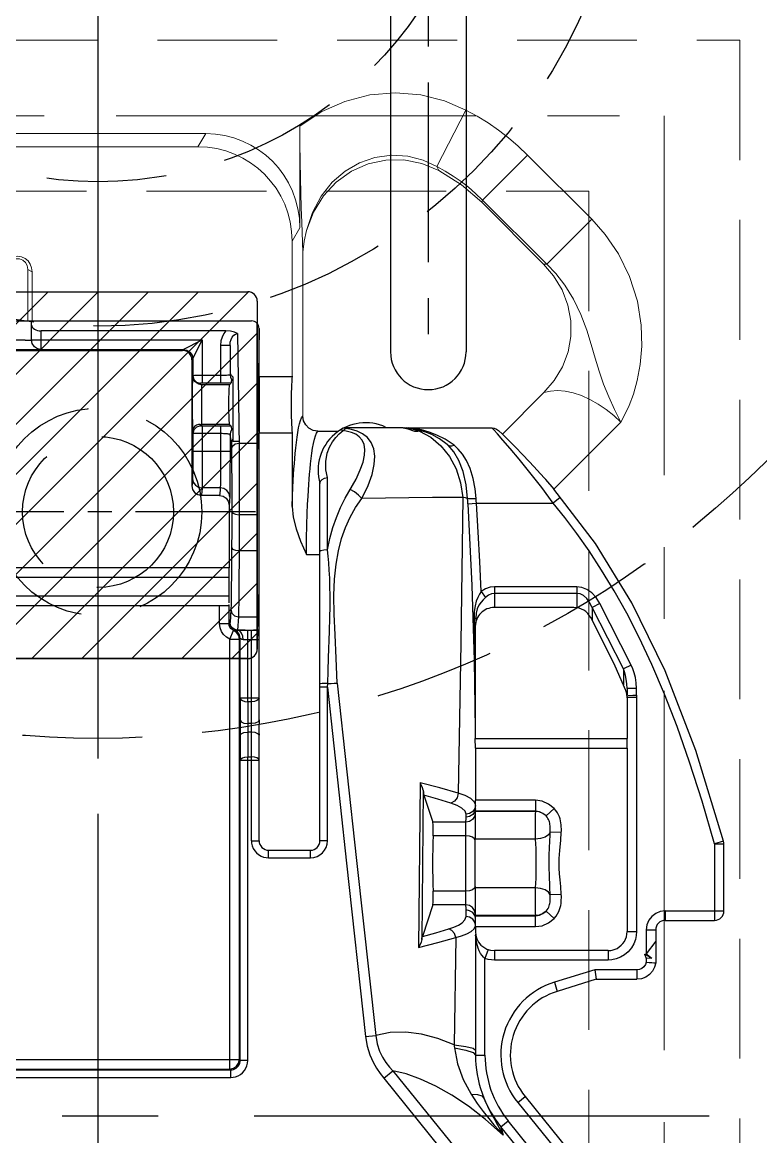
# Model space of a CAD drawing. Header units: inches. Extents: x 169168 to 170394, y -54081 to -53214.
# Drawn here: x 170127.2 to 170166.3, y -53529.6 to -53470.5 of the extents above; entities that cross this region are included whole.
import ezdxf

# ---------------------------------------------------------------- set-up
doc = ezdxf.new("R2010")
doc.units = ezdxf.units.IN
doc.header["$LTSCALE"] = 2
doc.header["$MEASUREMENT"] = 0
doc.linetypes.add('CENTER', pattern=[50.8, 31.75, -6.35, 6.35, -6.35])
doc.linetypes.add('HIDDEN', pattern=[9.525, 6.35, -3.175])
doc.layers.get('0').update_dxf_attribs({"linetype": 'CONTINUOUS'})
for name, color, linetype in [('CAV-COR', 1, 'CONTINUOUS'), ('DEFAULT_1', 7, 'CENTER'), ('Ru', 8, 'CONTINUOUS'), ('y-cut', 7, 'CONTINUOUS'), ('文字', 1, 'CONTINUOUS')]:
    doc.layers.add(name, color=color, linetype=linetype)
for name, color, linetype, lineweight in [('WR', 122, 'HIDDEN', 18), ('截面', 191, 'CONTINUOUS', 15), ('枕位', 75, 'CONTINUOUS', 15)]:
    doc.layers.add(name, color=color, linetype=linetype, lineweight=lineweight)

# ---------------------------------------------------------------- blocks, each defined once
blk = doc.blocks.new('20160824.113837')
at = {"layer": '截面', "linetype": 'Continuous', "ltscale": 0.3}
h = blk.add_hatch(dxfattribs=at)
h.set_pattern_fill('ANSI31', color=256, scale=15, angle=180, style=0)
h.set_pattern_definition([(225, (340338.2312, -102176.8565), (1.325825215, -1.325825215), [])])
h.paths.add_polyline_path([(-40.362, 43.419, 0.414214), (-40.862, 43.919), (-56.731, 43.919, 0.414214), (-57.231, 43.419), (-57.231, 24.979, 0.414214), (-56.731, 24.479), (-40.862, 24.479, 0.414214), (-40.362, 24.979)])
h.paths.add_polyline_path([(-31.228, -11.804, 0.414214), (-31.728, -11.304), (-38.228, -11.304, 0.414214), (-38.728, -11.804), (-38.728, -19.534, 0.414214), (-38.228, -20.034), (-31.728, -20.034, 0.414214), (-31.228, -19.534)])
h.paths.add_polyline_path([(-58.865, -11.804, 0.414214), (-59.365, -11.304), (-65.865, -11.304, 0.414214), (-66.365, -11.804), (-66.365, -19.534, 0.414214), (-65.865, -20.034), (-59.365, -20.034, 0.414214), (-58.865, -19.534)])
at = {"layer": 'y-cut', "linetype": 'ByBlock'}
for p, q in [((-56.731, 43.919), (-40.862, 43.919)), ((-40.362, 43.419), (-40.362, 24.979)), ((-40.862, 24.479), (-56.731, 24.479))]:
    blk.add_line(p, q, dxfattribs=at)
for centre, start, end in [((-40.862, 43.419), 0, 90), ((-40.862, 24.979), 270, 0)]:
    blk.add_arc(centre, 0.5, start, end, dxfattribs=at)

msp = doc.modelspace()

# ---------------------------------------------------------------- linework, layer by layer
at = {"linetype": 'CENTER', "ltscale": 0.5}
msp.add_line((170131.195, -53258.499), (170131.195, -53658.499), dxfattribs=at)
at = {"color": 8, "linetype": 'CENTER', "ltscale": 0.1}
msp.add_line((170139.541, -53496.499), (170123.604, -53496.499), dxfattribs=at)
at = {"color": 8, "linetype": 'HIDDEN', "ltscale": 0.5}
for centre, radius in [((170131.195, -53458.499), 50), ((170131.195, -53458.499), 28.15), ((170131.195, -53458.499), 20.5), ((170131.195, -53496.499), 5.5), ((170131.195, -53496.499), 4)]:
    msp.add_circle(centre, radius, dxfattribs=at)
at = {"layer": 'CAV-COR', "linetype": 'ByBlock'}
for p, q in [((170123.261, -53484.829), (170139.13, -53484.829)), ((170139.63, -53485.329), (170139.63, -53486.508)), ((170123.059, -53486.376), (170139.331, -53486.376)), ((170127.678, -53487.387), (170127.678, -53486.469)), ((170139.63, -53503.769), (170139.63, -53486.512)), ((170128.18, -53487.889), (170128.18, -53486.9)), ((170137.976, -53486.9), (170128.18, -53486.9)), ((170138.589, -53487.047), (170138.674, -53493.039)), ((170139.726, -53486.778), (170139.64, -53492.848)), ((170139.726, -53486.778), (170139.734, -53486.778)), ((170139.734, -53489.312), (170139.734, -53486.778)), ((170127.332, -53487.395), (170126.213, -53487.396)), ((170127.678, -53487.385), (170136.719, -53487.385)), ((170127.988, -53487.851), (170127.825, -53487.742)), ((170135.714, -53487.887), (170136.719, -53487.385)), ((170136.216, -53488.39), (170136.719, -53487.385)), ((170136.719, -53487.385), (170136.719, -53489.674)), ((170137.688, -53487.674), (170137.688, -53489.674)), ((170138.191, -53487.674), (170137.688, -53487.674)), ((170138.191, -53487.674), (170138.191, -53489.226)), ((170126.688, -53487.898), (170127.489, -53487.898)), ((170126.724, -53487.934), (170135.667, -53487.934)), ((170127.489, -53487.898), (170127.989, -53487.894)), ((170128.18, -53487.887), (170135.714, -53487.887)), ((170135.667, -53487.934), (170135.714, -53487.887)), ((170136.169, -53488.436), (170136.216, -53488.39)), ((170136.169, -53488.436), (170136.169, -53495.119)), ((170136.216, -53488.39), (170136.216, -53489.278)), ((170136.208, -53489.315), (170136.207, -53489.304)), ((170136.208, -53489.327), (170136.208, -53489.34)), ((170136.216, -53489.278), (170136.209, -53489.32)), ((170136.719, -53489.273), (170136.425, -53489.274)), ((170137.688, -53489.273), (170136.719, -53489.273)), ((170138.217, -53489.153), (170138.211, -53489.104)), ((170138.331, -53489.334), (170138.331, -53492.751)), ((170139.734, -53489.312), (170141.475, -53489.312)), ((170136.417, -53489.626), (170136.618, -53489.68)), ((170136.667, -53489.754), (170136.531, -53489.724)), ((170136.618, -53489.68), (170136.607, -53489.745)), ((170136.623, -53489.678), (170136.618, -53489.68)), ((170136.706, -53489.757), (170136.667, -53489.754)), ((170138.165, -53489.757), (170136.706, -53489.757)), ((170137.832, -53489.674), (170136.719, -53489.674)), ((170138.165, -53489.757), (170138.258, -53489.664)), ((170136.191, -53491.191), (170136.195, -53491.985)), ((170136.696, -53491.474), (170136.693, -53490.948)), ((170136.195, -53491.985), (170136.198, -53492.238)), ((170136.618, -53491.943), (170136.604, -53491.857)), ((170136.604, -53491.857), (170136.706, -53491.865)), ((170138.165, -53491.865), (170136.706, -53491.865)), ((170136.719, -53491.948), (170136.717, -53494.29)), ((170137.688, -53491.948), (170136.719, -53491.948)), ((170137.688, -53491.948), (170137.688, -53493.806)), ((170138.258, -53491.959), (170138.165, -53491.865)), ((170138.268, -53491.991), (170138.258, -53491.959)), ((170136.216, -53492.344), (170136.198, -53492.238)), ((170138.191, -53492.396), (170138.191, -53493.274)), ((170138.264, -53492.839), (170138.191, -53492.396)), ((170139.734, -53507.515), (170139.734, -53492.311)), ((170139.734, -53492.311), (170141.475, -53492.311)), ((170141.475, -53492.311), (170141.475, -53496.203)), ((170142.847, -53492.222), (170143.932, -53492.222)), ((170143.981, -53492.351), (170144.187, -53492.188)), ((170144.105, -53492.168), (170144.028, -53492.173)), ((170144.187, -53492.188), (170144.105, -53492.168)), ((170144.255, -53492.067), (170144.171, -53492.084)), ((170144.34, -53492.068), (170144.255, -53492.067)), ((170144.277, -53492.111), (170144.313, -53492.084)), ((170144.313, -53492.084), (170144.34, -53492.068)), ((170144.63, -53492.126), (170144.34, -53492.068)), ((170144.379, -53492.017), (170147.175, -53492.017)), ((170147.271, -53492.041), (170147.151, -53492.033)), ((170147.175, -53492.017), (170147.361, -53492.022)), ((170147.632, -53492.114), (170147.271, -53492.041)), ((170147.84, -53492.105), (170147.442, -53492.037)), ((170147.842, -53492.073), (170147.545, -53492.034)), ((170147.978, -53492.233), (170147.632, -53492.114)), ((170147.642, -53492.045), (170148.073, -53492.119)), ((170147.644, -53492.039), (170152.061, -53492.039)), ((170148.226, -53492.219), (170147.84, -53492.105)), ((170148.168, -53492.142), (170147.842, -53492.073)), ((170148.073, -53492.119), (170148.474, -53492.233)), ((170148.519, -53492.249), (170148.168, -53492.142)), ((170148.349, -53492.21), (170148.226, -53492.219)), ((170148.734, -53492.264), (170148.343, -53492.154)), ((170148.431, -53492.219), (170148.349, -53492.21)), ((170148.467, -53492.231), (170148.431, -53492.219)), ((170148.474, -53492.233), (170148.467, -53492.231)), ((170152.644, -53492.687), (170152.354, -53492.361)), ((170152.618, -53492.377), (170152.414, -53492.181)), ((170152.618, -53492.377), (170152.788, -53492.542)), ((170138.282, -53492.738), (170138.264, -53492.839)), ((170138.264, -53492.839), (170138.272, -53493.357)), ((170138.269, -53493.19), (170138.324, -53493.019)), ((170138.331, -53492.653), (170138.282, -53492.738)), ((170138.331, -53492.751), (170138.67, -53492.751)), ((170138.671, -53492.848), (170139.64, -53492.848)), ((170138.674, -53493.039), (170138.68, -53494.041)), ((170153.325, -53493.076), (170153.674, -53493.435)), ((170136.216, -53493.274), (170138.191, -53493.274)), ((170138.272, -53493.357), (170138.276, -53493.876)), ((170153.674, -53493.435), (170154.063, -53493.845)), ((170138.276, -53493.876), (170138.28, -53495.031)), ((170138.68, -53494.041), (170138.682, -53495.452)), ((170154.063, -53493.845), (170154.48, -53494.297)), ((170155.021, -53494.909), (170154.466, -53494.283)), ((170142.954, -53494.966), (170142.985, -53494.867)), ((170143.356, -53498.515), (170143.356, -53494.678)), ((170154.912, -53494.782), (170155.347, -53495.287)), ((170137.672, -53495.225), (170136.709, -53495.225)), ((170138.28, -53495.031), (170138.278, -53496.482)), ((170138.682, -53495.452), (170138.673, -53498.551)), ((170142.954, -53513.926), (170142.954, -53494.989)), ((170157.555, -53498.173), (170155.347, -53495.287)), ((170137.633, -53495.622), (170136.672, -53495.622)), ((170150.793, -53496.068), (170151.245, -53496.037)), ((170150.793, -53496.068), (170151.002, -53500.396)), ((170151.245, -53496.037), (170155.318, -53496.037)), ((170155.688, -53495.733), (170155.318, -53496.037)), ((170138.136, -53496.125), (170138.136, -53499.454)), ((170138.278, -53496.482), (170138.265, -53499.455)), ((170139.63, -53496.646), (170138.68, -53496.646)), ((170139.63, -53496.646), (170139.637, -53498.551)), ((170159.484, -53501.323), (170157.555, -53498.173)), ((170138.673, -53498.551), (170139.63, -53498.551)), ((170139.648, -53500.401), (170139.637, -53498.551)), ((170142.235, -53498.752), (170142.954, -53498.752)), ((170138.136, -53499.454), (170124.255, -53499.454)), ((170124.248, -53499.957), (170138.143, -53499.957)), ((170138.143, -53500.962), (170138.143, -53499.957)), ((170139.659, -53501.314), (170139.648, -53500.401)), ((170151.495, -53500.719), (170151.733, -53501.032)), ((170152.21, -53500.464), (170152.21, -53501.565)), ((170156.559, -53500.464), (170152.21, -53500.464)), ((170156.559, -53500.82), (170152.21, -53500.82)), ((170156.559, -53500.464), (170156.559, -53501.576)), ((170138.143, -53500.962), (170124.248, -53500.962)), ((170138.14, -53502.415), (170138.14, -53501.424)), ((170138.243, -53501.385), (170138.233, -53501.663)), ((170157.783, -53501.352), (170157.375, -53501.559)), ((170159.441, -53504.614), (170157.783, -53501.352)), ((170161.238, -53504.928), (170159.484, -53501.323)), ((170124.293, -53501.464), (170138.098, -53501.464)), ((170137.638, -53502.415), (170137.638, -53501.464)), ((170138.233, -53501.663), (170138.193, -53502.362)), ((170139.677, -53502.06), (170139.671, -53501.901)), ((170156.412, -53501.565), (170152.187, -53501.565)), ((170157.375, -53501.559), (170157.375, -53502.241)), ((170159.033, -53504.821), (170157.375, -53501.559)), ((170137.638, -53502.415), (170138.14, -53502.415)), ((170138.14, -53502.415), (170138.193, -53502.362)), ((170138.224, -53502.516), (170138.193, -53502.362)), ((170138.311, -53502.646), (170138.224, -53502.516)), ((170138.635, -53502.06), (170138.595, -53502.764)), ((170138.635, -53502.06), (170139.677, -53502.06)), ((170139.677, -53502.06), (170139.718, -53502.762)), ((170151.182, -53502.57), (170151.182, -53508.499)), ((170151.205, -53502.135), (170151.205, -53502.393)), ((170138.184, -53503.246), (170138.383, -53502.784)), ((170138.426, -53502.741), (170138.383, -53502.784)), ((170138.591, -53502.768), (170138.595, -53502.764)), ((170138.995, -53502.766), (170138.591, -53502.768)), ((170138.595, -53502.764), (170139.718, -53502.764)), ((170138.729, -53503.203), (170138.686, -53503.246)), ((170138.729, -53503.203), (170138.692, -53503.013)), ((170138.729, -53506.368), (170138.729, -53503.203)), ((170138.868, -53503.079), (170138.803, -53502.916)), ((170138.891, -53503.27), (170138.868, -53503.079)), ((170139.131, -53506.557), (170139.131, -53502.766)), ((170139.326, -53506.557), (170139.326, -53502.766)), ((170139.721, -53502.767), (170139.426, -53502.766)), ((170139.721, -53502.767), (170139.718, -53502.764)), ((170139.728, -53503.277), (170139.725, -53502.907)), ((170138.184, -53526.027), (170138.184, -53503.246)), ((170138.184, -53503.246), (170138.686, -53503.246)), ((170138.686, -53525.524), (170138.686, -53503.246)), ((170139.009, -53503.269), (170138.891, -53503.27)), ((170139.131, -53503.269), (170139.009, -53503.269)), ((170139.391, -53503.269), (170139.131, -53503.269)), ((170123.261, -53504.269), (170139.13, -53504.269)), ((170159.441, -53504.614), (170159.033, -53504.821)), ((170159.033, -53504.821), (170159.033, -53505.664)), ((170162.864, -53509.145), (170161.238, -53504.928)), ((170143.356, -53505.793), (170142.954, -53505.793)), ((170143.356, -53505.793), (170143.37, -53505.595)), ((170143.356, -53513.926), (170143.356, -53505.793)), ((170159.724, -53505.858), (170159.222, -53505.858)), ((170159.222, -53505.858), (170159.222, -53506.209)), ((170159.724, -53506.208), (170159.724, -53505.858)), ((170138.729, -53506.368), (170138.724, -53507.531)), ((170139.728, -53506.368), (170138.729, -53506.368)), ((170139.326, -53506.557), (170139.131, -53506.557)), ((170139.332, -53507.868), (170139.326, -53506.557)), ((170159.233, -53506.324), (170159.729, -53506.324)), ((170159.235, -53506.344), (170159.235, -53508.499)), ((170159.729, -53506.324), (170159.729, -53518.742)), ((170138.724, -53507.531), (170138.723, -53508.079)), ((170139.332, -53507.72), (170139.126, -53507.72)), ((170139.734, -53507.515), (170139.733, -53507.536)), ((170138.723, -53508.079), (170138.729, -53509.654)), ((170139.125, -53508.024), (170139.131, -53509.478)), ((170139.332, -53508.175), (170139.126, -53508.175)), ((170139.734, -53513.926), (170139.734, -53508.398)), ((170151.19, -53509.021), (170151.182, -53508.499)), ((170151.182, -53508.499), (170159.235, -53508.499)), ((170159.227, -53509.021), (170159.235, -53508.499)), ((170151.19, -53509.021), (170151.19, -53511.784)), ((170151.19, -53509.021), (170159.227, -53509.021)), ((170159.227, -53509.021), (170159.227, -53518.742)), ((170138.729, -53525.567), (170138.729, -53509.654)), ((170138.729, -53509.654), (170139.728, -53509.654)), ((170139.131, -53525.567), (170139.131, -53509.478)), ((170139.131, -53509.478), (170139.326, -53509.478)), ((170139.326, -53513.926), (170139.326, -53509.478)), ((170164.342, -53513.947), (170162.864, -53509.145)), ((170148.271, -53510.854), (170148.176, -53519.578)), ((170148.421, -53511.252), (170148.351, -53519.169)), ((170148.462, -53511.514), (170148.927, -53512.939)), ((170151.189, -53512.014), (170151.133, -53511.859)), ((170151.189, -53512.058), (170151.157, -53512.216)), ((170154.371, -53511.784), (170151.19, -53511.784)), ((170154.371, -53511.784), (170154.371, -53512.364)), ((170150.692, -53512.669), (170150.692, -53512.515)), ((170151.188, -53512.231), (170151.157, -53512.37)), ((170151.186, -53512.364), (170151.185, -53512.371)), ((170154.369, -53512.371), (170151.185, -53512.371)), ((170154.371, -53512.364), (170151.186, -53512.364)), ((170154.371, -53512.364), (170154.369, -53512.371)), ((170155.356, -53512.21), (170154.933, -53512.61)), ((170150.684, -53512.939), (170148.927, -53512.939)), ((170150.678, -53513.668), (170148.954, -53513.668)), ((170150.68, -53514.376), (170150.677, -53513.496)), ((170151.181, -53513.91), (170151.144, -53513.819)), ((170155.74, -53513.497), (170155.148, -53513.472)), ((170139.326, -53513.926), (170139.734, -53513.926)), ((170140.231, -53514.831), (170140.231, -53514.429)), ((170140.236, -53514.429), (170142.451, -53514.429)), ((170142.451, -53514.831), (170142.451, -53514.429)), ((170143.356, -53513.926), (170142.954, -53513.926)), ((170150.678, -53516.596), (170150.68, -53514.376)), ((170154.358, -53513.85), (170151.18, -53513.85)), ((170151.183, -53514.878), (170151.18, -53513.85)), ((170151.181, -53513.916), (170151.181, -53513.91)), ((170155.114, -53514.391), (170155.138, -53513.857)), ((170164.342, -53513.947), (170163.858, -53514.082)), ((170163.858, -53514.082), (170164.36, -53514.082)), ((170163.858, -53514.082), (170163.858, -53518.147)), ((170164.36, -53517.645), (170164.36, -53514.082)), ((170140.231, -53514.831), (170142.451, -53514.831)), ((170151.181, -53516.348), (170151.183, -53514.878)), ((170150.678, -53516.596), (170148.954, -53516.596)), ((170151.181, -53516.355), (170151.144, -53516.446)), ((170151.18, -53516.415), (170151.181, -53516.35)), ((170154.358, -53516.415), (170151.18, -53516.415)), ((170151.181, -53516.348), (170151.181, -53516.355)), ((170155.148, -53516.792), (170155.138, -53516.413)), ((170155.74, -53516.768), (170155.148, -53516.792)), ((170155.149, -53516.872), (170155.148, -53516.792)), ((170148.927, -53517.326), (170148.383, -53518.994)), ((170150.684, -53517.326), (170148.927, -53517.326)), ((170150.692, -53517.596), (170150.681, -53517.248)), ((170150.692, -53517.946), (170150.692, -53517.596)), ((170151.188, -53518.035), (170151.157, -53517.896)), ((170154.369, -53517.894), (170151.185, -53517.894)), ((170151.185, -53517.894), (170151.186, -53517.901)), ((170151.186, -53517.901), (170154.371, -53517.901)), ((170154.369, -53517.894), (170154.371, -53517.901)), ((170154.371, -53518.48), (170154.371, -53517.901)), ((170155.356, -53518.055), (170154.933, -53517.655)), ((170161.245, -53517.645), (170164.36, -53517.645)), ((170161.245, -53517.645), (170161.245, -53518.147)), ((170151.132, -53518.594), (170151.178, -53518.476)), ((170151.19, -53518.48), (170154.371, -53518.48)), ((170151.19, -53518.48), (170151.19, -53518.742)), ((170161.245, -53518.147), (170163.858, -53518.147)), ((170150.157, -53519.05), (170150.059, -53524.744)), ((170150.968, -53518.737), (170151.132, -53518.594)), ((170151.195, -53518.884), (170151.195, -53525.296)), ((170151.211, -53519.035), (170151.203, -53518.937)), ((170151.223, -53519.138), (170151.211, -53519.035)), ((170159.226, -53518.742), (170159.729, -53518.742)), ((170160.24, -53518.65), (170160.742, -53518.65)), ((170160.24, -53518.65), (170160.24, -53519.928)), ((170160.742, -53518.65), (170160.742, -53520.391)), ((170151.863, -53519.69), (170151.697, -53520.164)), ((170152.195, -53519.746), (170152.195, -53520.249)), ((170158.222, -53519.747), (170152.195, -53519.747)), ((170158.221, -53519.746), (170158.221, -53520.249)), ((170160.742, -53519.247), (170160.24, -53519.928)), ((170151.697, -53525.296), (170151.697, -53520.164)), ((170158.221, -53520.249), (170152.195, -53520.249)), ((170160.143, -53519.958), (170160.24, -53519.928)), ((170160.24, -53519.928), (170160.538, -53520.148)), ((170160.24, -53520.173), (170160.24, -53520.36)), ((170157.513, -53520.769), (170155.373, -53521.429)), ((170159.746, -53520.769), (170157.513, -53520.769)), ((170157.513, -53520.769), (170157.588, -53521.271)), ((170159.746, -53520.769), (170159.746, -53521.271)), ((170160.571, -53520.839), (170160.41, -53521.019)), ((170160.684, -53520.625), (170160.571, -53520.839)), ((170160.742, -53520.392), (170160.684, -53520.625)), ((170155.373, -53521.429), (170155.521, -53521.909)), ((170157.591, -53521.271), (170155.521, -53521.909)), ((170157.591, -53521.271), (170159.745, -53521.271)), ((170159.985, -53521.242), (170159.745, -53521.271)), ((170160.211, -53521.156), (170159.985, -53521.242)), ((170160.41, -53521.019), (170160.211, -53521.156)), ((170145.363, -53524.31), (170145.912, -53524.25)), ((170123.704, -53525.524), (170138.686, -53525.524)), ((170138.729, -53525.567), (170138.686, -53525.524)), ((170139.131, -53525.567), (170138.729, -53525.567)), ((170151.195, -53525.296), (170151.697, -53525.296)), ((170124.164, -53526.07), (170138.227, -53526.07)), ((170124.207, -53526.027), (170138.184, -53526.027)), ((170138.227, -53526.07), (170138.184, -53526.027)), ((170138.227, -53526.472), (170138.227, -53526.07)), ((170146.336, -53526.519), (170146.819, -53526.128)), ((170146.819, -53526.128), (170158.856, -53540.992)), ((170124.164, -53526.472), (170138.227, -53526.472)), ((170146.336, -53526.519), (170158.835, -53541.954)), ((170153.434, -53527.8), (170153.824, -53527.484)), ((170153.434, -53527.8), (170158.158, -53533.634)), ((170153.824, -53527.484), (170160.039, -53535.158)), ((170152.173, -53528.983), (170152.428, -53529.273)), ((170152.363, -53528.985), (170152.519, -53529.265)), ((170152.539, -53529.09), (170152.929, -53528.774)), ((170161.413, -53540.05), (170152.539, -53529.09)), ((170152.539, -53529.09), (170152.665, -53529.534)), ((170156.865, -53533.634), (170152.929, -53528.774)), ((170152.428, -53529.273), (170152.665, -53529.534)), ((170152.519, -53529.265), (170152.665, -53529.534))]:
    msp.add_line(p, q, dxfattribs=at)
for points in [[(170137.976, -53486.9), (170137.863, -53487.049), (170137.772, -53487.228), (170137.711, -53487.437), (170137.688, -53487.674)], [(170138.589, -53487.047), (170138.422, -53486.971), (170138.213, -53486.919), (170137.976, -53486.9)], [(170138.191, -53487.674), (170138.205, -53487.504), (170138.245, -53487.356), (170138.306, -53487.23), (170138.387, -53487.132), (170138.484, -53487.068), (170138.589, -53487.047)], [(170127.332, -53487.395), (170127.472, -53487.394), (170127.582, -53487.392), (170127.653, -53487.389), (170127.678, -53487.387)], [(170128.18, -53487.887), (170127.991, -53487.85), (170127.826, -53487.742), (170127.716, -53487.578), (170127.678, -53487.385)], [(170127.989, -53487.894), (170128.131, -53487.892), (170128.18, -53487.889)], [(170135.714, -53487.887), (170135.906, -53487.926), (170136.069, -53488.035), (170136.178, -53488.198), (170136.216, -53488.39)], [(170136.196, -53489.528), (170136.193, -53489.85), (170136.191, -53490.261), (170136.191, -53491.191)], [(170136.208, -53489.327), (170136.204, -53489.254), (170136.2, -53489.322), (170136.196, -53489.528)], [(170136.531, -53489.724), (170136.414, -53489.662), (170136.323, -53489.578), (170136.259, -53489.483), (170136.221, -53489.385), (170136.208, -53489.315)], [(170136.425, -53489.274), (170136.314, -53489.275), (170136.242, -53489.277), (170136.216, -53489.278)], [(170136.216, -53489.278), (170136.27, -53489.479), (170136.417, -53489.626)], [(170138.191, -53489.226), (170138.184, -53489.234), (170138.162, -53489.241), (170138.125, -53489.249), (170138.074, -53489.256), (170138.009, -53489.262), (170137.934, -53489.267), (170137.853, -53489.27), (170137.769, -53489.272), (170137.688, -53489.273)], [(170138.191, -53489.226), (170138.218, -53489.37), (170138.294, -53489.495)], [(170138.331, -53489.334), (170138.3, -53489.306), (170138.273, -53489.274), (170138.25, -53489.238), (170138.231, -53489.198), (170138.217, -53489.153)], [(170138.258, -53489.664), (170138.268, -53489.634), (170138.277, -53489.576), (170138.286, -53489.519), (170138.294, -53489.495)], [(170138.294, -53489.495), (170138.303, -53489.494), (170138.312, -53489.493), (170138.321, -53489.491), (170138.331, -53489.489)], [(170136.719, -53489.674), (170136.688, -53489.675), (170136.66, -53489.675), (170136.637, -53489.677), (170136.623, -53489.678)], [(170136.693, -53490.948), (170136.694, -53490.383), (170136.696, -53490.137), (170136.699, -53489.942), (170136.702, -53489.812), (170136.706, -53489.757)], [(170138.258, -53489.664), (170138.125, -53489.669), (170137.98, -53489.672), (170137.832, -53489.674)], [(170136.604, -53491.857), (170136.519, -53491.862), (170136.409, -53491.898), (170136.302, -53491.979), (170136.226, -53492.098), (170136.198, -53492.238)], [(170136.618, -53491.943), (170136.417, -53491.997), (170136.27, -53492.144), (170136.216, -53492.344)], [(170136.719, -53491.948), (170136.688, -53491.948), (170136.659, -53491.947), (170136.637, -53491.946), (170136.623, -53491.944), (170136.618, -53491.943)], [(170136.705, -53491.865), (170136.702, -53491.808), (170136.698, -53491.674), (170136.696, -53491.474)], [(170138.258, -53491.959), (170138.13, -53491.954), (170137.989, -53491.951), (170137.84, -53491.949), (170137.688, -53491.948)], [(170141.475, -53496.203), (170141.497, -53495.646), (170141.518, -53495.197), (170141.539, -53494.827), (170141.558, -53494.508), (170141.578, -53494.219), (170141.599, -53493.945), (170141.621, -53493.673), (170141.645, -53493.395), (170141.673, -53493.11), (170141.704, -53492.823), (170141.74, -53492.544), (170141.779, -53492.282), (170141.823, -53492.041), (170141.871, -53491.829), (170141.925, -53491.651), (170141.984, -53491.514), (170142.049, -53491.423)], [(170142.847, -53492.222), (170142.599, -53492.182), (170142.373, -53492.066), (170142.199, -53491.89), (170142.087, -53491.668), (170142.049, -53491.423)], [(170136.216, -53492.344), (170136.214, -53494.036), (170136.212, -53494.352), (170136.209, -53494.591), (170136.206, -53494.737)], [(170137.688, -53492.349), (170136.565, -53492.349), (170136.423, -53492.348), (170136.31, -53492.347), (170136.24, -53492.346), (170136.216, -53492.344)], [(170138.191, -53492.396), (170138.185, -53492.39), (170138.168, -53492.383), (170138.139, -53492.376), (170138.099, -53492.37), (170138.049, -53492.364), (170137.988, -53492.359), (170137.92, -53492.355), (170137.846, -53492.352), (170137.767, -53492.35), (170137.688, -53492.349)], [(170138.294, -53492.128), (170138.218, -53492.253), (170138.191, -53492.396)], [(170138.294, -53492.128), (170138.286, -53492.105), (170138.268, -53491.991)], [(170138.331, -53492.134), (170138.313, -53492.13), (170138.294, -53492.128)], [(170142.235, -53498.752), (170142.24, -53497.916), (170142.256, -53497.18), (170142.277, -53496.577), (170142.299, -53496.084), (170142.322, -53495.68), (170142.343, -53495.341), (170142.364, -53495.041), (170142.385, -53494.763), (170142.407, -53494.493), (170142.431, -53494.222), (170142.459, -53493.943), (170142.491, -53493.658), (170142.527, -53493.377), (170142.567, -53493.111), (170142.612, -53492.865), (170142.662, -53492.645), (170142.718, -53492.459), (170142.779, -53492.316), (170142.847, -53492.222)], [(170143.34, -53493.389), (170143.461, -53493.059), (170143.613, -53492.782), (170143.789, -53492.548), (170143.981, -53492.351)], [(170144.187, -53492.188), (170144.233, -53492.146), (170144.277, -53492.111)], [(170144.865, -53494.754), (170145.089, -53494.274), (170145.236, -53493.857), (170145.316, -53493.496), (170145.335, -53493.185), (170145.294, -53492.916), (170145.193, -53492.691), (170145.039, -53492.513), (170144.847, -53492.381), (170144.633, -53492.289), (170144.409, -53492.227), (170144.187, -53492.188)], [(170144.34, -53492.068), (170144.38, -53492.03), (170144.379, -53492.017)], [(170145.172, -53495.784), (170145.503, -53495.104), (170145.716, -53494.507), (170145.829, -53493.987), (170145.855, -53493.54), (170145.801, -53493.154), (170145.669, -53492.824), (170145.466, -53492.558), (170145.21, -53492.358), (170144.925, -53492.218), (170144.63, -53492.126)], [(170147.361, -53492.022), (170147.594, -53492.038), (170147.644, -53492.039)], [(170148.343, -53492.154), (170147.978, -53492.081), (170147.643, -53492.039)], [(170148.123, -53492.231), (170148.073, -53492.243), (170147.978, -53492.233)], [(170148.226, -53492.219), (170148.174, -53492.226), (170148.123, -53492.231)], [(170148.226, -53492.219), (170148.826, -53492.537), (170149.363, -53492.989), (170149.817, -53493.557), (170150.169, -53494.22), (170150.407, -53494.953), (170150.522, -53495.728)], [(170149.698, -53492.927), (170149.282, -53492.62), (170148.889, -53492.403), (170148.519, -53492.249)], [(170150.057, -53492.958), (170149.589, -53492.644), (170149.149, -53492.422), (170148.734, -53492.264)], [(170152.061, -53492.039), (170152.189, -53492.055), (170152.31, -53492.104), (170152.414, -53492.181)], [(170152.354, -53492.361), (170152.162, -53492.149), (170152.061, -53492.039)], [(170152.788, -53492.542), (170153.026, -53492.776), (170153.325, -53493.076)], [(170138.331, -53492.618), (170138.281, -53492.723), (170138.264, -53492.839)], [(170138.324, -53493.019), (170138.471, -53492.894), (170138.671, -53492.848)], [(170149.742, -53492.962), (170149.733, -53492.955), (170149.722, -53492.946), (170149.71, -53492.937), (170149.698, -53492.926)], [(170149.742, -53492.962), (170149.831, -53492.996), (170149.938, -53492.994), (170150.058, -53492.958)], [(170150.78, -53495.79), (170150.708, -53495.059), (170150.549, -53494.364), (170150.316, -53493.767), (170150.042, -53493.307), (170149.742, -53492.962)], [(170151.23, -53495.79), (170151.184, -53495.272), (170151.079, -53494.727), (170150.911, -53494.2), (170150.714, -53493.776), (170150.503, -53493.442), (170150.284, -53493.175), (170150.057, -53492.958)], [(170155.318, -53496.037), (170154.701, -53495.2), (170154.08, -53494.4), (170153.516, -53493.706), (170153.034, -53493.134), (170152.644, -53492.687)], [(170138.191, -53493.274), (170138.188, -53494.548), (170138.184, -53495.069), (170138.18, -53495.467), (170138.174, -53495.712)], [(170143.356, -53494.678), (170143.27, -53494.267), (170143.262, -53493.833), (170143.34, -53493.389)], [(170136.717, -53494.29), (170136.712, -53495.03), (170136.709, -53495.225)], [(170137.688, -53493.806), (170137.682, -53494.71), (170137.677, -53495.028), (170137.672, -53495.225)], [(170136.206, -53494.737), (170136.195, -53494.953), (170136.183, -53495.056), (170136.169, -53495.122)], [(170136.206, -53494.737), (170136.245, -53494.923), (170136.354, -53495.081), (170136.516, -53495.187), (170136.709, -53495.225)], [(170142.985, -53494.867), (170143.072, -53494.778), (170143.202, -53494.711), (170143.356, -53494.679)], [(170143.356, -53498.515), (170143.484, -53497.905), (170143.642, -53497.33), (170143.828, -53496.785), (170144.042, -53496.268), (170144.283, -53495.774), (170144.865, -53494.754)], [(170136.169, -53495.119), (170136.207, -53495.31), (170136.316, -53495.474), (170136.48, -53495.583), (170136.672, -53495.622)], [(170136.709, -53495.225), (170136.698, -53495.453), (170136.685, -53495.558), (170136.672, -53495.622)], [(170137.672, -53495.225), (170137.665, -53495.378), (170137.658, -53495.469), (170137.652, -53495.524), (170137.647, -53495.557), (170137.642, -53495.58), (170137.638, -53495.599), (170137.633, -53495.622)], [(170138.174, -53495.712), (170138.136, -53495.526), (170138.027, -53495.368), (170137.864, -53495.262), (170137.672, -53495.225)], [(170145.172, -53495.784), (170144.992, -53495.602), (170144.78, -53495.438), (170144.553, -53495.304)], [(170137.633, -53495.622), (170137.825, -53495.66), (170137.989, -53495.769), (170138.098, -53495.933), (170138.136, -53496.125)], [(170138.174, -53495.712), (170138.167, -53495.875), (170138.161, -53495.97), (170138.155, -53496.026), (170138.149, -53496.06), (170138.144, -53496.083), (170138.14, -53496.102), (170138.136, -53496.125)], [(170143.869, -53505.569), (170143.821, -53504.252), (170143.752, -53503.02), (170143.703, -53501.914), (170143.692, -53500.932), (170143.727, -53500.055), (170143.808, -53499.268), (170143.934, -53498.558), (170144.101, -53497.914), (170144.309, -53497.321), (170144.557, -53496.772), (170144.844, -53496.261), (170145.172, -53495.784)], [(170150.522, -53495.728), (170148.912, -53495.741), (170145.172, -53495.784)], [(170150.522, -53495.728), (170150.41, -53503.454), (170150.285, -53511.41)], [(170150.78, -53495.79), (170150.658, -53495.759), (170150.522, -53495.728)], [(170150.793, -53496.068), (170150.785, -53495.929), (170150.78, -53495.79)], [(170150.78, -53495.79), (170150.891, -53495.795), (170151.048, -53495.795), (170151.23, -53495.79)], [(170151.245, -53496.037), (170151.237, -53495.914), (170151.23, -53495.79)], [(170151.495, -53500.719), (170151.424, -53499.131), (170151.341, -53497.571), (170151.245, -53496.037)], [(170163.858, -53514.082), (170163.201, -53511.823), (170162.541, -53509.758), (170161.876, -53507.871), (170161.208, -53506.151), (170160.538, -53504.586), (170159.87, -53503.161), (170159.204, -53501.862), (170158.54, -53500.672), (170157.877, -53499.577), (170157.215, -53498.566), (170156.559, -53497.637), (170155.923, -53496.793), (170155.318, -53496.037)], [(170138.278, -53496.482), (170138.333, -53496.563), (170138.48, -53496.623), (170138.68, -53496.646)], [(170141.475, -53496.203), (170141.529, -53496.776), (170141.686, -53497.395), (170141.93, -53498.053), (170142.235, -53498.752)], [(170138.271, -53498.388), (170138.326, -53498.469), (170138.473, -53498.529), (170138.673, -53498.551)], [(170138.673, -53498.551), (170138.662, -53500.505), (170138.654, -53501.237), (170138.645, -53501.762), (170138.635, -53502.06)], [(170143.356, -53498.515), (170143.155, -53498.525), (170143.008, -53498.554), (170142.954, -53498.594)], [(170143.457, -53502.81), (170143.478, -53502.118), (170143.49, -53501.499), (170143.492, -53500.949), (170143.485, -53500.456), (170143.471, -53500.005), (170143.449, -53499.585), (170143.421, -53499.191), (170143.39, -53498.835), (170143.356, -53498.515)], [(170138.265, -53499.455), (170138.252, -53500.895), (170138.243, -53501.385)], [(170151.002, -53500.396), (170151.121, -53504.373), (170151.178, -53508.032), (170151.181, -53508.499)], [(170151.495, -53500.719), (170151.405, -53500.863), (170151.316, -53501.033), (170151.235, -53501.234), (170151.17, -53501.477), (170151.132, -53501.774), (170151.125, -53502.121)], [(170152.21, -53500.464), (170151.97, -53500.492), (170151.729, -53500.576), (170151.495, -53500.719)], [(170152.21, -53500.82), (170152.05, -53500.842), (170151.89, -53500.912), (170151.733, -53501.032)], [(170157.783, -53501.352), (170157.584, -53501.034), (170157.35, -53500.782), (170157.092, -53500.602), (170156.825, -53500.498), (170156.559, -53500.464)], [(170157.375, -53501.559), (170157.243, -53501.294), (170157.087, -53501.084), (170156.914, -53500.935), (170156.736, -53500.848), (170156.559, -53500.82)], [(170138.14, -53501.424), (170138.129, -53501.455), (170138.098, -53501.464)], [(170139.671, -53501.901), (170139.665, -53501.651), (170139.659, -53501.314)], [(170151.733, -53501.032), (170151.61, -53501.152), (170151.487, -53501.287), (170151.373, -53501.442), (170151.281, -53501.626), (170151.223, -53501.856), (170151.205, -53502.135)], [(170138.233, -53501.663), (170138.288, -53501.861), (170138.435, -53502.007), (170138.635, -53502.06)], [(170138.184, -53503.246), (170137.999, -53503.139), (170137.851, -53502.999), (170137.739, -53502.832), (170137.665, -53502.637), (170137.638, -53502.415)], [(170138.383, -53502.784), (170138.301, -53502.737), (170138.235, -53502.675), (170138.185, -53502.6), (170138.152, -53502.514), (170138.14, -53502.415)], [(170151.125, -53502.121), (170151.149, -53503.663), (170151.169, -53505.296), (170151.182, -53506.754)], [(170151.125, -53502.121), (170151.169, -53502.125), (170151.196, -53502.13), (170151.205, -53502.135)], [(170159.156, -53505.955), (170158.59, -53504.676), (170157.965, -53503.381), (170157.298, -53502.096)], [(170138.595, -53502.764), (170138.441, -53502.733), (170138.311, -53502.646)], [(170138.686, -53503.246), (170138.649, -53503.055), (170138.541, -53502.892), (170138.383, -53502.784)], [(170138.692, -53503.013), (170138.586, -53502.851), (170138.426, -53502.741)], [(170138.591, -53502.768), (170138.518, -53502.763), (170138.467, -53502.752), (170138.437, -53502.744), (170138.426, -53502.741)], [(170138.803, -53502.916), (170138.706, -53502.807), (170138.591, -53502.768)], [(170138.891, -53503.27), (170138.819, -53503.257), (170138.768, -53503.231), (170138.74, -53503.21), (170138.729, -53503.203)], [(170139.725, -53502.907), (170139.723, -53502.803), (170139.721, -53502.767)], [(170143.367, -53505.596), (170143.381, -53504.918), (170143.403, -53504.239), (170143.457, -53502.81)], [(170139.63, -53503.272), (170139.579, -53503.271), (170139.521, -53503.27), (170139.391, -53503.269)], [(170139.728, -53503.277), (170139.724, -53503.276), (170139.713, -53503.275), (170139.693, -53503.274), (170139.665, -53503.273), (170139.63, -53503.272)], [(170159.222, -53505.858), (170159.211, -53505.602), (170159.183, -53505.371), (170159.142, -53505.164), (170159.091, -53504.981), (170159.033, -53504.821)], [(170159.724, -53505.858), (170159.708, -53505.551), (170159.666, -53505.273), (170159.604, -53505.025), (170159.528, -53504.806), (170159.441, -53504.614)], [(170143.37, -53505.595), (170143.544, -53505.585), (170143.713, -53505.576), (170143.87, -53505.569)], [(170143.869, -53505.569), (170144.893, -53514.98), (170145.912, -53524.25)], [(170143.37, -53505.595), (170143.211, -53505.596), (170143.076, -53505.599), (170142.986, -53505.603), (170142.954, -53505.608)], [(170143.356, -53505.793), (170144.362, -53515.121), (170145.363, -53524.31)], [(170159.235, -53506.344), (170159.215, -53506.145), (170159.156, -53505.955)], [(170138.729, -53506.368), (170138.761, -53506.44), (170138.848, -53506.501), (170138.978, -53506.542), (170139.131, -53506.557)], [(170139.131, -53506.557), (170139.125, -53507.868), (170139.125, -53508.024)], [(170139.728, -53506.368), (170139.697, -53506.44), (170139.609, -53506.501), (170139.479, -53506.542), (170139.326, -53506.557)], [(170159.259, -53506.228), (170159.532, -53506.216), (170159.724, -53506.208)], [(170159.724, -53506.208), (170159.728, -53506.266), (170159.729, -53506.324)], [(170138.724, -53507.531), (170138.779, -53507.625), (170138.926, -53507.694), (170139.126, -53507.72)], [(170139.326, -53509.478), (170139.332, -53508.024), (170139.332, -53507.868)], [(170139.733, -53507.536), (170139.675, -53507.628), (170139.529, -53507.695), (170139.332, -53507.72)], [(170139.733, -53507.536), (170139.727, -53507.696), (170139.719, -53507.857), (170139.718, -53508.017), (170139.725, -53508.177), (170139.733, -53508.339)], [(170138.724, -53508.35), (170138.779, -53508.263), (170138.926, -53508.198), (170139.126, -53508.175)], [(170139.733, -53508.339), (170139.67, -53508.256), (170139.524, -53508.197), (170139.332, -53508.175)], [(170139.734, -53508.398), (170139.733, -53508.378), (170139.733, -53508.358), (170139.733, -53508.339)], [(170138.729, -53509.654), (170138.761, -53509.587), (170138.848, -53509.53), (170138.978, -53509.492), (170139.131, -53509.478)], [(170139.728, -53509.654), (170139.697, -53509.587), (170139.609, -53509.53), (170139.479, -53509.492), (170139.326, -53509.478)], [(170150.285, -53511.41), (170149.311, -53511.124), (170148.271, -53510.854)], [(170148.421, -53511.252), (170148.395, -53511.124), (170148.343, -53510.99), (170148.271, -53510.854)], [(170148.421, -53511.252), (170148.432, -53511.359), (170148.446, -53511.448), (170148.462, -53511.514)], [(170150.285, -53511.41), (170150.222, -53511.647), (170150.082, -53511.836), (170149.897, -53511.933)], [(170151.133, -53511.859), (170150.945, -53511.69), (170150.649, -53511.537), (170150.285, -53511.41)], [(170149.897, -53511.933), (170149.196, -53511.719), (170148.462, -53511.514)], [(170150.692, -53512.515), (170150.639, -53512.355), (170150.475, -53512.197), (170150.215, -53512.052), (170149.897, -53511.933)], [(170155.356, -53512.21), (170155.07, -53511.979), (170154.735, -53511.834), (170154.371, -53511.784)], [(170151.183, -53512.481), (170151.148, -53512.639), (170151.039, -53512.797), (170150.876, -53512.902), (170150.684, -53512.939)], [(170151.157, -53512.216), (170151.048, -53512.373), (170150.885, -53512.478), (170150.692, -53512.515)], [(170151.157, -53512.37), (170151.048, -53512.527), (170150.885, -53512.633), (170150.692, -53512.669)], [(170154.369, -53512.371), (170154.364, -53512.495), (170154.36, -53512.698), (170154.357, -53512.961), (170154.356, -53513.26), (170154.356, -53513.565), (170154.358, -53513.85)], [(170154.933, -53512.61), (170154.77, -53512.484), (170154.576, -53512.402), (170154.369, -53512.371)], [(170154.933, -53512.61), (170154.771, -53512.474), (170154.58, -53512.39), (170154.371, -53512.364)], [(170155.148, -53513.472), (170155.149, -53513.387), (170155.149, -53513.298), (170155.148, -53513.212), (170155.146, -53513.134), (170155.14, -53513.063), (170155.129, -53512.996), (170155.114, -53512.933), (170155.094, -53512.871), (170155.068, -53512.808), (170155.034, -53512.744), (170154.99, -53512.678), (170154.933, -53512.61)], [(170155.74, -53513.497), (170155.743, -53513.394), (170155.743, -53513.293), (170155.741, -53513.191), (170155.735, -53513.085), (170155.722, -53512.978), (170155.703, -53512.871), (170155.676, -53512.765), (170155.64, -53512.66), (170155.593, -53512.553), (170155.533, -53512.442), (170155.455, -53512.328), (170155.356, -53512.21)], [(170150.677, -53513.496), (170150.677, -53513.314), (170150.679, -53513.147), (170150.681, -53513.017), (170150.692, -53512.669)], [(170151.144, -53513.819), (170151.035, -53513.739), (170150.871, -53513.686), (170150.678, -53513.668)], [(170155.148, -53513.472), (170155.056, -53513.612), (170154.878, -53513.731), (170154.635, -53513.814), (170154.358, -53513.85)], [(170155.138, -53513.857), (170155.143, -53513.714), (170155.146, -53513.586), (170155.148, -53513.472)], [(170155.657, -53514.443), (170155.695, -53514.075), (170155.711, -53513.911), (170155.724, -53513.761), (170155.734, -53513.623), (170155.74, -53513.497)], [(170139.326, -53513.926), (170139.336, -53514.062), (170139.368, -53514.199), (170139.423, -53514.333), (170139.498, -53514.457), (170139.594, -53514.569), (170139.707, -53514.664), (170139.833, -53514.739), (170139.966, -53514.791), (170140.1, -53514.821), (170140.231, -53514.831)], [(170154.358, -53513.85), (170154.384, -53514.34), (170154.397, -53514.864), (170154.398, -53515.399), (170154.384, -53515.923), (170154.358, -53516.415)], [(170155.138, -53516.413), (170155.108, -53515.716), (170155.1, -53515.402), (170155.097, -53515.112), (170155.1, -53514.848), (170155.106, -53514.609), (170155.114, -53514.391)], [(170155.74, -53516.768), (170155.711, -53516.36), (170155.675, -53515.998), (170155.644, -53515.673), (170155.626, -53515.38), (170155.621, -53515.114), (170155.627, -53514.871), (170155.64, -53514.649), (170155.657, -53514.443)], [(170150.681, -53517.248), (170150.679, -53517.117), (170150.677, -53516.95), (170150.677, -53516.769), (170150.678, -53516.596)], [(170151.144, -53516.446), (170151.035, -53516.526), (170150.871, -53516.578), (170150.678, -53516.596)], [(170154.358, -53516.415), (170154.356, -53516.699), (170154.356, -53517.005), (170154.357, -53517.303), (170154.36, -53517.567), (170154.364, -53517.77), (170154.369, -53517.894)], [(170155.148, -53516.792), (170155.056, -53516.652), (170154.878, -53516.533), (170154.635, -53516.451), (170154.358, -53516.415)], [(170155.356, -53518.055), (170155.462, -53517.929), (170155.544, -53517.803), (170155.607, -53517.682), (170155.653, -53517.568), (170155.687, -53517.46), (170155.711, -53517.356), (170155.727, -53517.254), (170155.737, -53517.154), (170155.741, -53517.056), (170155.743, -53516.961), (170155.743, -53516.865), (170155.74, -53516.768)], [(170151.183, -53517.783), (170151.148, -53517.625), (170151.039, -53517.468), (170150.876, -53517.363), (170150.684, -53517.326)], [(170154.933, -53517.655), (170154.993, -53517.582), (170155.04, -53517.51), (170155.076, -53517.439), (170155.102, -53517.372), (170155.12, -53517.308), (170155.133, -53517.245), (170155.142, -53517.18), (170155.147, -53517.112), (170155.148, -53517.038), (170155.149, -53516.872)], [(170149.784, -53518.601), (170150.049, -53518.509), (170150.291, -53518.399), (170150.494, -53518.27), (170150.637, -53518.118), (170150.692, -53517.946)], [(170151.157, -53517.896), (170151.048, -53517.738), (170150.885, -53517.633), (170150.692, -53517.596)], [(170151.048, -53518.088), (170150.885, -53517.983), (170150.692, -53517.946)], [(170154.933, -53517.655), (170154.768, -53517.781), (170154.575, -53517.863), (170154.369, -53517.894)], [(170154.371, -53517.901), (170154.579, -53517.874), (170154.77, -53517.791), (170154.933, -53517.655)], [(170161.245, -53517.645), (170160.981, -53517.68), (170160.742, -53517.779), (170160.54, -53517.934), (170160.381, -53518.136), (170160.277, -53518.379), (170160.24, -53518.65)], [(170151.19, -53518.405), (170151.157, -53518.246), (170151.048, -53518.088)], [(170154.371, -53518.48), (170154.735, -53518.43), (170155.069, -53518.286), (170155.356, -53518.055)], [(170148.176, -53519.578), (170149.203, -53519.321), (170150.157, -53519.05)], [(170148.351, -53519.169), (170148.36, -53519.098), (170148.371, -53519.04), (170148.383, -53518.994)], [(170148.382, -53518.994), (170149.101, -53518.802), (170149.784, -53518.601)], [(170150.157, -53519.05), (170150.082, -53518.843), (170149.949, -53518.684), (170149.784, -53518.601)], [(170150.157, -53519.05), (170150.46, -53518.963), (170150.736, -53518.859), (170150.968, -53518.737)], [(170151.697, -53520.164), (170151.619, -53520.099), (170151.541, -53520.012), (170151.466, -53519.901), (170151.396, -53519.767), (170151.339, -53519.628), (170151.296, -53519.493), (170151.264, -53519.366), (170151.24, -53519.248), (170151.223, -53519.138)], [(170159.729, -53518.742), (170159.715, -53518.945), (170159.669, -53519.162), (170159.583, -53519.387), (170159.456, -53519.606), (170159.289, -53519.806), (170159.09, -53519.974), (170158.869, -53520.103), (170158.643, -53520.189), (170158.425, -53520.235), (170158.221, -53520.249)], [(170148.351, -53519.169), (170148.319, -53519.296), (170148.259, -53519.434), (170148.176, -53519.578)], [(170152.195, -53520.249), (170152.039, -53520.241), (170151.87, -53520.214), (170151.697, -53520.164)], [(170160.538, -53520.148), (170160.413, -53520.075), (170160.279, -53520.01), (170160.143, -53519.958)], [(170160.143, -53519.958), (170160.203, -53520.057), (170160.24, -53520.173)], [(170160.538, -53520.148), (170160.397, -53520.159), (170160.24, -53520.173)], [(170160.24, -53520.36), (170160.195, -53520.492), (170160.117, -53520.605), (170160.011, -53520.693), (170159.885, -53520.75), (170159.746, -53520.769)], [(170160.24, -53520.36), (170160.393, -53520.373), (170160.532, -53520.384), (170160.645, -53520.392), (170160.741, -53520.399)], [(170145.363, -53524.31), (170145.454, -53524.822), (170145.595, -53525.269), (170145.766, -53525.654), (170145.954, -53525.985), (170146.146, -53526.271), (170146.336, -53526.519)], [(170150.059, -53524.744), (170149.197, -53524.401), (170148.343, -53524.178), (170147.499, -53524.074), (170146.679, -53524.097), (170145.912, -53524.25)], [(170145.912, -53524.25), (170145.984, -53524.691), (170146.108, -53525.072), (170146.266, -53525.4), (170146.444, -53525.68), (170146.631, -53525.92), (170146.819, -53526.128)], [(170150.059, -53524.744), (170150.676, -53524.829), (170151.063, -53524.928), (170151.195, -53525.033)], [(170150.059, -53524.744), (170150.068, -53524.825), (170150.076, -53524.907)], [(170150.076, -53524.907), (170150.684, -53525.022), (170151.065, -53525.154), (170151.195, -53525.296)], [(170150.076, -53524.907), (170150.237, -53525.753), (170150.536, -53526.575), (170150.957, -53527.365)], [(170138.184, -53526.027), (170138.376, -53525.988), (170138.539, -53525.879), (170138.648, -53525.716), (170138.686, -53525.524)], [(170138.227, -53526.472), (170138.353, -53526.463), (170138.484, -53526.434), (170138.614, -53526.384), (170138.739, -53526.313), (170138.852, -53526.221), (170138.95, -53526.111), (170139.029, -53525.985), (170139.086, -53525.849), (170139.12, -53525.708), (170139.131, -53525.567)], [(170138.704, -53525.724), (170138.723, -53525.645), (170138.729, -53525.567)], [(170138.227, -53526.07), (170138.297, -53526.065), (170138.37, -53526.049)], [(170138.37, -53526.049), (170138.442, -53526.021), (170138.511, -53525.981), (170138.574, -53525.93), (170138.629, -53525.869), (170138.673, -53525.799), (170138.704, -53525.724)], [(170152.665, -53529.534), (170151.726, -53528.704), (170150.816, -53528.002), (170149.937, -53527.414), (170149.092, -53526.933), (170148.283, -53526.555), (170147.518, -53526.282), (170146.819, -53526.128)], [(170150.957, -53527.365), (170151.293, -53527.379), (170151.522, -53527.447), (170151.639, -53527.566)], [(170150.957, -53527.365), (170151.28, -53527.855), (170151.596, -53528.282), (170151.896, -53528.655), (170152.173, -53528.983)], [(170151.639, -53527.566), (170151.827, -53527.989), (170152.015, -53528.358), (170152.195, -53528.686), (170152.363, -53528.985)]]:
    msp.add_lwpolyline(points, dxfattribs=at)
for centre, radius, start, end in [((170139.13, -53485.329), 0.5, 0, 90), ((170145.366, -53494.285), 2.513, 64.5037, 196.2602), ((170144.379, -53492.419), 0.402, 90, 103.86099), ((170156.412, -53502.57), 1.005, 28.09976, 90), ((170139.13, -53503.769), 0.5, 270.19933, 0), ((170142.451, -53513.926), 0.904, 270, 0), ((170142.451, -53513.926), 0.502, 270, 0), ((170163.858, -53514.082), 0.502, 0, 15.54094), ((170163.858, -53517.645), 0.502, 270, 0), ((170156.558, -53525.27), 4.02, 107.13423, 219), ((170156.558, -53525.27), 3.518, 107.13423, 219), ((170157.225, -53525.296), 6.03, 180, 219), ((170157.225, -53525.296), 5.528, 180, 219)]:
    msp.add_arc(centre, radius, start, end, dxfattribs=at)
for centre, major_axis, ratio, start_param, end_param in [((170127.175, -53486.469), (0.502, 0), 0.612235, 0, 0.308925), ((170128.18, -53486.592), (0.502, 0), 0.612235, -3.141593, -1.570796), ((170139.331, -53486.778), (-0.402, 0), 0.999962, 3.141593, 4.712389), ((170139.324, -53486.778), (0.288, 0.285), 0.985847, -0.787626, -0.064489), ((170135.667, -53488.436), (0.355, 0.355), 0.999924, -0.78536, 0.78536), ((170139.741, -53490.811), (0, 1.75), 0.008727, 0.541508, 2.600085), ((170141.523, -53490.811), (0, 1.75), 0.052408, 0.541508, 2.600085), ((170138.167, -53490.811), (0, 1.055), 0.052408, 0.05236, 3.089233), ((170139.654, -53495.419), (0, 3.015), 0.008727, 0.549367, 1.151804), ((170138.138, -53499.957), (0, 0.502), 0.008727, -1.570796, 0), ((170138.138, -53500.962), (0, 0.502), 0.008727, -2.348337, -1.570796), ((170152.187, -53502.57), (1.005, 0), 0.999962, 1.570796, 3.141593), ((170151.184, -53511.784), (0, 0.6), 0.008727, -2.879793, -1.570796), ((170151.188, -53513.337), (0, 1), 0.008727, 0.261799, 2.109477), ((170148.916, -53513.424), (0, 0.502), 0.087489, -2.077906, -0.261799), ((170149.185, -53515.132), (0, 3.015), 0.087489, 1.063687, 2.077906), ((170140.236, -53513.926), (0.503, 0), 0.999962, -3.141593, -1.570796), ((170148.916, -53516.841), (0, 0.502), 0.087489, -2.879793, -1.063687), ((170151.188, -53516.928), (0, 1), 0.008727, 1.032116, 2.879793), ((170151.184, -53518.48), (0, 0.6), 0.008727, -1.570796, -0.261799), ((170161.245, -53518.65), (0.503, 0), 0.999962, 1.570796, 3.141593), ((170152.195, -53518.742), (0.711, 0.711), 0.999924, 8.639418, 10.210138), ((170158.222, -53518.742), (0.711, -0.711), 0.999924, -0.296335, 0.78536), ((170158.222, -53518.742), (-0.711, 0.711), 0.999924, -3.926953, -3.912978), ((170158.222, -53518.742), (0.711, -0.711), 0.999924, -0.771385, -0.510614), ((170158.222, -53518.742), (-0.711, 0.711), 0.999924, -3.652207, -3.437927)]:
    msp.add_ellipse(centre, major_axis=major_axis, ratio=ratio, start_param=start_param, end_param=end_param, dxfattribs=at)
at = {"layer": 'DEFAULT_1', "color": 2, "linetype": 'CENTER', "ltscale": 0.4}
for p, q in [((170131.195, -53484.165), (170131.195, -53570.382)), ((170098.821, -53528.499), (170163.57, -53528.499))]:
    msp.add_line(p, q, dxfattribs=at)
at = {"layer": 'Ru', "linetype": 'CENTER', "ltscale": 0.15}
msp.add_line((170148.695, -53458.499), (170148.695, -53488.017), dxfattribs=at)
at = {"layer": 'Ru', "ltscale": 0.5}
for p, q in [((170146.695, -53461.499), (170146.695, -53488.017)), ((170150.695, -53461.499), (170150.695, -53488.017))]:
    msp.add_line(p, q, dxfattribs=at)
msp.add_arc((170148.695, -53488.017), 2, 180, 0, dxfattribs=at)
at = {"layer": 'WR', "linetype": 'HIDDEN', "ltscale": 0.5}
for p, q in [((170077.195, -53471.499), (170165.195, -53471.499)), ((170165.195, -53471.499), (170165.195, -53628.499)), ((170105.195, -53479.499), (170157.195, -53479.499)), ((170157.195, -53479.499), (170157.195, -53628.499))]:
    msp.add_line(p, q, dxfattribs=at)
at = {"layer": 'WR', "linetype": 'CENTER', "ltscale": 0.3}
for p, q in [((170071.195, -53475.499), (170161.195, -53475.499)), ((170161.195, -53475.499), (170161.195, -53628.499))]:
    msp.add_line(p, q, dxfattribs=at)
at = {"layer": '枕位', "linetype": 'ByBlock', "ltscale": 0.3}
for p, q in [((170150.686, -53475.197), (170149.151, -53478.188)), ((170125.563, -53476.449), (170136.907, -53476.449)), ((170136.907, -53476.449), (170136.491, -53477.143)), ((170141.891, -53476.056), (170141.891, -53481.445)), ((170125.979, -53477.143), (170136.491, -53477.143)), ((170153.957, -53477.582), (170151.567, -53479.973)), ((170157.356, -53480.982), (170153.957, -53477.582)), ((170149.151, -53478.188), (170149.254, -53478.396)), ((170151.567, -53479.973), (170151.522, -53480.082)), ((170154.802, -53483.362), (170151.522, -53480.082)), ((170154.966, -53483.372), (170151.567, -53479.973)), ((170157.356, -53480.982), (170154.966, -53483.372)), ((170141.891, -53481.445), (170141.475, -53482.139)), ((170141.475, -53482.139), (170141.475, -53489.312)), ((170142.049, -53491.423), (170142.049, -53482.728)), ((170127.477, -53486.376), (170127.477, -53483.641)), ((170127.477, -53483.641), (170127.702, -53483.766)), ((170127.702, -53486.376), (170127.702, -53483.766)), ((170152.618, -53492.377), (170154.82, -53490.175)), ((170155.347, -53495.287), (170158.892, -53491.742))]:
    msp.add_line(p, q, dxfattribs=at)
for points in [[(170150.686, -53475.197), (170149.556, -53474.717), (170148.298, -53474.398), (170146.957, -53474.282), (170145.593, -53474.395), (170144.267, -53474.738), (170143.026, -53475.297), (170141.891, -53476.056)], [(170153.957, -53477.582), (170153.464, -53477.114), (170152.95, -53476.674), (170152.415, -53476.262), (170151.859, -53475.878), (170151.283, -53475.523), (170150.686, -53475.197)], [(170141.891, -53476.056), (170141.895, -53476.994), (170141.906, -53477.93), (170141.922, -53478.807), (170141.941, -53479.595), (170141.964, -53480.366), (170141.99, -53481.166), (170142.049, -53482.728)], [(170149.151, -53478.188), (170148.42, -53477.855), (170147.604, -53477.645), (170146.739, -53477.589), (170145.87, -53477.706), (170145.043, -53477.991), (170144.286, -53478.431), (170143.608, -53479.02), (170143.022, -53479.757), (170142.556, -53480.624), (170142.239, -53481.584)], [(170142.239, -53481.585), (170142.607, -53480.606), (170143.139, -53479.744), (170143.813, -53479.018), (170144.62, -53478.441), (170145.51, -53478.047), (170146.437, -53477.846), (170147.399, -53477.835), (170148.356, -53478.023), (170149.254, -53478.396)], [(170151.567, -53479.973), (170151.203, -53479.622), (170150.824, -53479.292), (170150.429, -53478.983), (170150.019, -53478.696), (170149.593, -53478.431), (170149.151, -53478.188)], [(170151.522, -53480.082), (170150.45, -53479.156), (170149.254, -53478.396)], [(170158.892, -53491.742), (170159.106, -53491.34), (170159.332, -53490.849), (170159.558, -53490.25), (170159.765, -53489.533), (170159.927, -53488.687), (170160.011, -53487.714), (170159.979, -53486.596), (170159.775, -53485.331), (170159.362, -53484.024), (170158.772, -53482.817), (170158.072, -53481.788), (170157.356, -53480.982)], [(170142.049, -53482.728), (170142.116, -53482.151), (170142.239, -53481.585)], [(170127.702, -53483.766), (170127.677, -53483.558), (170127.605, -53483.365), (170127.489, -53483.198), (170127.332, -53483.065), (170127.14, -53482.978), (170126.924, -53482.951), (170126.691, -53482.994), (170126.47, -53483.118), (170126.296, -53483.307), (170126.185, -53483.543), (170126.146, -53483.803)], [(170127.477, -53483.641), (170127.444, -53483.444), (170127.352, -53483.275), (170127.211, -53483.153), (170127.04, -53483.089), (170126.859, -53483.091), (170126.685, -53483.16), (170126.54, -53483.29), (170126.445, -53483.465), (170126.411, -53483.666)], [(170154.82, -53490.175), (170155.363, -53489.54), (170155.803, -53488.806), (170156.101, -53488.019), (170156.248, -53487.198), (170156.243, -53486.367), (170156.086, -53485.534), (170155.779, -53484.731), (170155.335, -53483.988), (170154.802, -53483.362)], [(170154.966, -53483.372), (170154.882, -53483.365), (170154.802, -53483.362)], [(170158.892, -53491.742), (170158.559, -53491.066), (170158.252, -53490.394), (170157.983, -53489.723), (170157.751, -53489.045), (170157.539, -53488.349), (170157.33, -53487.627), (170157.09, -53486.858), (170156.783, -53486.034), (170156.392, -53485.214), (170155.935, -53484.475), (170155.443, -53483.854), (170154.966, -53483.372)], [(170158.893, -53491.742), (170158.517, -53491.392), (170158.113, -53491.07), (170157.688, -53490.782), (170157.249, -53490.535), (170156.806, -53490.336), (170156.368, -53490.19), (170155.942, -53490.1), (170155.537, -53490.067), (170155.161, -53490.093), (170154.82, -53490.175)]]:
    msp.add_lwpolyline(points, dxfattribs=at)
for centre in [(170136.884, -53481.468), (170136.469, -53482.162)]:
    msp.add_ellipse(centre, major_axis=(2.583, 4.312), ratio=0.99484, start_param=-1.028812, end_param=0.537423, dxfattribs=at)

# ---------------------------------------------------------------- block references
at = {"layer": '文字', "linetype": 'ByBlock'}
msp.add_blockref('20160824.113837', (170179.992, -53528.747), dxfattribs=at)

doc.saveas('drawing.dxf')
